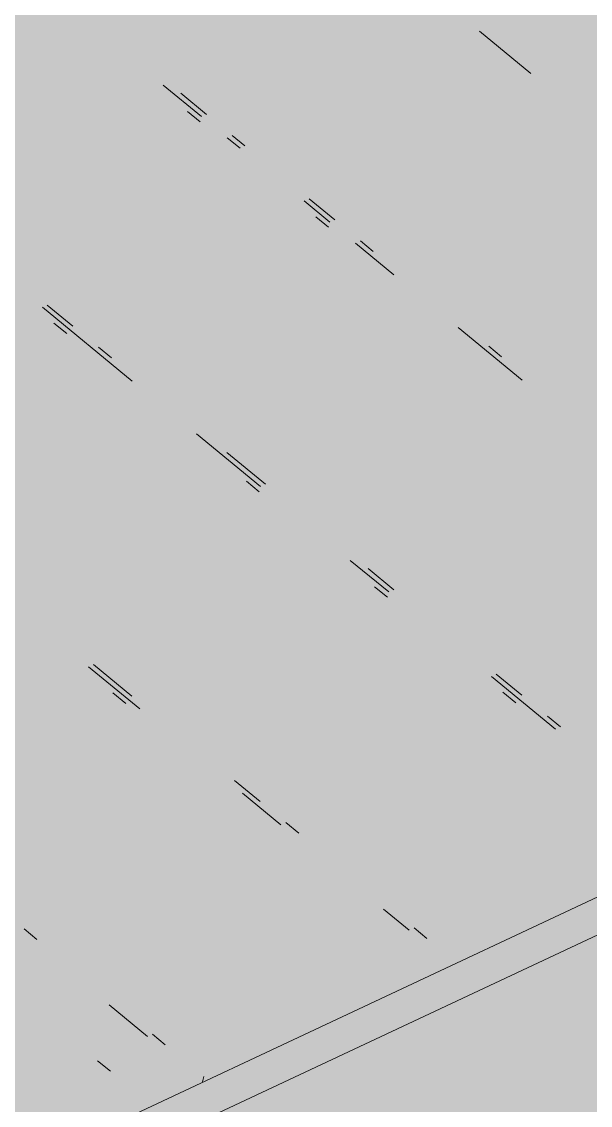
# Model space of a CAD drawing. Header units: millimetres. Extents: x 5 to 1315, y 5 to 292.
# Drawn here: x 1182.932 to 1184.385, y 82.31 to 85.078 of the extents above; entities that cross this region are included whole.
import ezdxf

# ---------------------------------------------------------------- set-up
doc = ezdxf.new("R2010")
doc.units = ezdxf.units.MM
doc.layers.add('EXISTING', color=7, linetype='Continuous')
doc.layers.add('IMAGES', color=7, linetype='Continuous')

# ---------------------------------------------------------------- blocks, each defined once
blk = doc.blocks.new('SHEET_03')
at = {"layer": 'EXISTING', "color": 250, "lineweight": 9}
for p, q in [((284.1018, 85.0533), (284.2329, 84.9456)), ((283.2934, 84.9161), (283.3917, 84.8353)), ((283.4042, 84.8412), (283.3387, 84.895)), ((283.3883, 84.8219), (283.3555, 84.8488)), ((283.4572, 84.7815), (283.49, 84.7545)), ((283.5025, 84.7604), (283.4697, 84.7873)), ((283.6538, 84.6199), (283.7193, 84.566)), ((283.7318, 84.5719), (283.6663, 84.6257)), ((283.7159, 84.5526), (283.6832, 84.5795)), ((283.7849, 84.5121), (283.8831, 84.4313)), ((283.8301, 84.4911), (283.7973, 84.518)), ((282.9853, 84.3483), (283.2147, 84.1598)), ((283.0633, 84.3003), (282.9978, 84.3542)), ((283.0475, 84.2811), (283.0147, 84.308)), ((284.047, 84.2967), (284.2108, 84.162)), ((283.1616, 84.2195), (283.1289, 84.2465)), ((284.1577, 84.2217), (284.125, 84.2487)), ((283.3785, 84.0251), (283.5423, 83.8905)), ((283.5548, 83.8963), (283.4565, 83.9771)), ((283.5389, 83.8771), (283.5062, 83.904)), ((283.7717, 83.7019), (283.8699, 83.6212)), ((283.8824, 83.627), (283.8169, 83.6809)), ((283.8666, 83.6077), (283.8338, 83.6347)), ((282.157, 81.7881), (285.9713, 83.5788)), ((283.3514, 82.2514), (285.9713, 83.4813)), ((283.1032, 83.4304), (283.2342, 83.3227)), ((283.214, 83.3555), (283.1157, 83.4363)), ((284.1321, 83.4057), (284.2959, 83.271)), ((284.2101, 83.3577), (284.1445, 83.4116)), ((283.1981, 83.3362), (283.1653, 83.3632)), ((284.1942, 83.3384), (284.1614, 83.3653)), ((284.3084, 83.2769), (284.2756, 83.3038)), ((283.5416, 83.0862), (283.4761, 83.14)), ((283.4963, 83.1072), (283.5946, 83.0264)), ((283.6399, 83.0054), (283.6071, 83.0323)), ((283.8567, 82.811), (283.9223, 82.7571)), ((282.9714, 82.7339), (282.9386, 82.7608)), ((283.9675, 82.736), (283.9348, 82.763)), ((283.1555, 82.5664), (283.2538, 82.4856)), ((283.299, 82.4645), (283.2663, 82.4915)), ((283.1591, 82.3969), (283.1263, 82.4238)), ((283.3939, 82.3703), (283.3973, 82.3837))]:
    blk.add_line(p, q, dxfattribs=at)
at = {"layer": 'IMAGES', "color": 7}
for points in [[(282.8782, 85.0244), (282.9745, 85.0244), (282.8782, 85.1208), (282.9745, 85.1208)], [(282.9745, 85.0244), (283.1673, 85.0244), (282.9745, 85.1208), (283.1673, 85.1208)], [(283.1673, 85.0244), (283.36, 85.0244), (283.1673, 85.1208), (283.36, 85.1208)], [(283.36, 85.0244), (283.7455, 85.0244), (283.36, 85.1208), (283.7455, 85.1208)], [(283.7455, 85.0244), (283.8418, 85.0244), (283.7455, 85.1208), (283.8418, 85.1208)], [(283.8418, 85.0244), (284.0345, 85.0244), (283.8418, 85.1208), (284.0345, 85.1208)], [(284.0345, 85.0244), (284.3236, 85.0244), (284.0345, 85.1208), (284.3236, 85.1208)], [(284.3236, 85.0244), (284.42, 85.0244), (284.3236, 85.1208), (284.42, 85.1208)], [(282.4927, 84.928), (282.9745, 84.928), (282.4927, 85.0244), (282.9745, 85.0244)], [(282.9745, 84.928), (283.0709, 84.928), (282.9745, 85.0244), (283.0709, 85.0244)], [(283.0709, 84.928), (283.1673, 84.928), (283.0709, 85.0244), (283.1673, 85.0244)], [(283.1673, 84.928), (283.2636, 84.928), (283.1673, 85.0244), (283.2636, 85.0244)], [(283.2636, 84.928), (283.36, 84.928), (283.2636, 85.0244), (283.36, 85.0244)], [(283.36, 84.928), (283.4564, 84.928), (283.36, 85.0244), (283.4564, 85.0244)], [(283.4564, 84.928), (283.9382, 84.928), (283.4564, 85.0244), (283.9382, 85.0244)], [(283.9382, 84.928), (284.0345, 84.928), (283.9382, 85.0244), (284.0345, 85.0244)], [(284.0345, 84.928), (284.1309, 84.928), (284.0345, 85.0244), (284.1309, 85.0244)], [(284.1309, 84.928), (284.2273, 84.928), (284.1309, 85.0244), (284.2273, 85.0244)], [(284.2273, 84.928), (284.42, 84.928), (284.2273, 85.0244), (284.42, 85.0244)], [(282.5891, 84.8316), (283.1673, 84.8316), (282.5891, 84.928), (283.1673, 84.928)], [(283.1673, 84.8316), (283.2636, 84.8316), (283.1673, 84.928), (283.2636, 84.928)], [(283.2636, 84.8316), (283.4564, 84.8316), (283.2636, 84.928), (283.4564, 84.928)], [(283.4564, 84.8316), (284.0345, 84.8316), (283.4564, 84.928), (284.0345, 84.928)], [(284.0345, 84.8316), (284.1309, 84.8316), (284.0345, 84.928), (284.1309, 84.928)], [(284.1309, 84.8316), (284.2273, 84.8316), (284.1309, 84.928), (284.2273, 84.928)], [(284.2273, 84.8316), (284.3236, 84.8316), (284.2273, 84.928), (284.3236, 84.928)], [(284.3236, 84.8316), (284.42, 84.8316), (284.3236, 84.928), (284.42, 84.928)], [(282.6855, 84.7352), (283.1673, 84.7352), (282.6855, 84.8316), (283.1673, 84.8316)], [(283.1673, 84.7352), (283.2636, 84.7352), (283.1673, 84.8316), (283.2636, 84.8316)], [(283.2636, 84.7352), (283.36, 84.7352), (283.2636, 84.8316), (283.36, 84.8316)], [(283.36, 84.7352), (283.5527, 84.7352), (283.36, 84.8316), (283.5527, 84.8316)], [(283.5527, 84.7352), (283.6491, 84.7352), (283.5527, 84.8316), (283.6491, 84.8316)], [(283.6491, 84.7352), (284.1309, 84.7352), (283.6491, 84.8316), (284.1309, 84.8316)], [(284.1309, 84.7352), (284.2273, 84.7352), (284.1309, 84.8316), (284.2273, 84.8316)], [(284.2273, 84.7352), (284.3236, 84.7352), (284.2273, 84.8316), (284.3236, 84.8316)], [(284.3236, 84.7352), (284.42, 84.7352), (284.3236, 84.8316), (284.42, 84.8316)], [(282.8782, 84.6388), (283.36, 84.6388), (282.8782, 84.7352), (283.36, 84.7352)], [(283.36, 84.6388), (283.4564, 84.6388), (283.36, 84.7352), (283.4564, 84.7352)], [(283.4564, 84.6388), (283.5527, 84.6388), (283.4564, 84.7352), (283.5527, 84.7352)], [(283.5527, 84.6388), (283.6491, 84.6388), (283.5527, 84.7352), (283.6491, 84.7352)], [(283.6491, 84.6388), (283.7455, 84.6388), (283.6491, 84.7352), (283.7455, 84.7352)], [(283.7455, 84.6388), (283.8418, 84.6388), (283.7455, 84.7352), (283.8418, 84.7352)], [(283.8418, 84.6388), (284.3236, 84.6388), (283.8418, 84.7352), (284.3236, 84.7352)], [(284.3236, 84.6388), (284.42, 84.6388), (284.3236, 84.7352), (284.42, 84.7352)], [(282.8782, 84.5424), (282.9745, 84.5424), (282.8782, 84.6388), (282.9745, 84.6388)], [(282.9745, 84.5424), (283.4564, 84.5424), (282.9745, 84.6388), (283.4564, 84.6388)], [(283.4564, 84.5424), (283.5527, 84.5424), (283.4564, 84.6388), (283.5527, 84.6388)], [(283.5527, 84.5424), (283.6491, 84.5424), (283.5527, 84.6388), (283.6491, 84.6388)], [(283.6491, 84.5424), (283.8418, 84.5424), (283.6491, 84.6388), (283.8418, 84.6388)], [(283.8418, 84.5424), (283.9382, 84.5424), (283.8418, 84.6388), (283.9382, 84.6388)], [(283.9382, 84.5424), (284.42, 84.5424), (283.9382, 84.6388), (284.42, 84.6388)], [(282.8782, 84.446), (283.0709, 84.446), (282.8782, 84.5424), (283.0709, 84.5424)], [(283.0709, 84.446), (283.5527, 84.446), (283.0709, 84.5424), (283.5527, 84.5424)], [(283.5527, 84.446), (283.6491, 84.446), (283.5527, 84.5424), (283.6491, 84.5424)], [(283.6491, 84.446), (283.7455, 84.446), (283.6491, 84.5424), (283.7455, 84.5424)], [(283.7455, 84.446), (283.9382, 84.446), (283.7455, 84.5424), (283.9382, 84.5424)], [(283.9382, 84.446), (284.0345, 84.446), (283.9382, 84.5424), (284.0345, 84.5424)], [(284.0345, 84.446), (284.1309, 84.446), (284.0345, 84.5424), (284.1309, 84.5424)], [(284.1309, 84.446), (284.5164, 84.446), (284.1309, 84.5424), (284.5164, 84.5424)], [(282.8782, 84.2532), (283.0709, 84.2532), (282.8782, 84.446), (283.0709, 84.446)], [(283.0709, 84.3496), (283.1673, 84.3496), (283.0709, 84.446), (283.1673, 84.446)], [(283.1673, 84.3496), (283.6491, 84.3496), (283.1673, 84.446), (283.6491, 84.446)], [(283.6491, 84.3496), (283.7455, 84.3496), (283.6491, 84.446), (283.7455, 84.446)], [(283.7455, 84.3496), (283.8418, 84.3496), (283.7455, 84.446), (283.8418, 84.446)], [(283.8418, 84.3496), (284.0345, 84.3496), (283.8418, 84.446), (284.0345, 84.446)], [(284.0345, 84.3496), (284.1309, 84.3496), (284.0345, 84.446), (284.1309, 84.446)], [(284.1309, 84.3496), (284.2273, 84.3496), (284.1309, 84.446), (284.2273, 84.446)], [(284.2273, 84.3496), (284.7091, 84.3496), (284.2273, 84.446), (284.7091, 84.446)], [(283.0709, 84.2532), (283.1673, 84.2532), (283.0709, 84.3496), (283.1673, 84.3496)], [(283.1673, 84.2532), (283.2636, 84.2532), (283.1673, 84.3496), (283.2636, 84.3496)], [(283.2636, 84.2532), (283.8418, 84.2532), (283.2636, 84.3496), (283.8418, 84.3496)], [(283.8418, 84.2532), (283.9382, 84.2532), (283.8418, 84.3496), (283.9382, 84.3496)], [(283.9382, 84.2532), (284.1309, 84.2532), (283.9382, 84.3496), (284.1309, 84.3496)], [(284.1309, 84.2532), (284.2273, 84.2532), (284.1309, 84.3496), (284.2273, 84.3496)], [(284.2273, 84.2532), (284.3236, 84.2532), (284.2273, 84.3496), (284.3236, 84.3496)], [(284.3236, 84.2532), (284.8055, 84.2532), (284.3236, 84.3496), (284.8055, 84.3496)], [(282.8782, 84.1568), (283.0709, 84.1568), (282.8782, 84.2532), (283.0709, 84.2532)], [(283.0709, 84.1568), (283.2636, 84.1568), (283.0709, 84.2532), (283.2636, 84.2532)], [(283.2636, 84.1568), (283.36, 84.1568), (283.2636, 84.2532), (283.36, 84.2532)], [(283.36, 84.1568), (283.4564, 84.1568), (283.36, 84.2532), (283.4564, 84.2532)], [(283.4564, 84.1568), (283.9382, 84.1568), (283.4564, 84.2532), (283.9382, 84.2532)], [(283.9382, 84.1568), (284.0345, 84.1568), (283.9382, 84.2532), (284.0345, 84.2532)], [(284.0345, 84.1568), (284.2273, 84.1568), (284.0345, 84.2532), (284.2273, 84.2532)], [(284.2273, 84.1568), (284.3236, 84.1568), (284.2273, 84.2532), (284.3236, 84.2532)], [(284.3236, 84.1568), (284.42, 84.1568), (284.3236, 84.2532), (284.42, 84.2532)], [(282.5891, 84.0604), (282.9745, 84.0604), (282.5891, 84.1568), (282.9745, 84.1568)], [(282.9745, 84.0604), (283.0709, 84.0604), (282.9745, 84.1568), (283.0709, 84.1568)], [(283.0709, 84.0604), (283.1673, 84.0604), (283.0709, 84.1568), (283.1673, 84.1568)], [(283.1673, 84.0604), (283.36, 84.0604), (283.1673, 84.1568), (283.36, 84.1568)], [(283.36, 84.0604), (283.4564, 84.0604), (283.36, 84.1568), (283.4564, 84.1568)], [(283.4564, 84.0604), (283.5527, 84.0604), (283.4564, 84.1568), (283.5527, 84.1568)], [(283.5527, 84.0604), (284.0345, 84.0604), (283.5527, 84.1568), (284.0345, 84.1568)], [(284.0345, 84.0604), (284.1309, 84.0604), (284.0345, 84.1568), (284.1309, 84.1568)], [(284.1309, 84.0604), (284.2273, 84.0604), (284.1309, 84.1568), (284.2273, 84.1568)], [(284.2273, 84.0604), (284.3236, 84.0604), (284.2273, 84.1568), (284.3236, 84.1568)], [(284.3236, 84.0604), (284.42, 84.0604), (284.3236, 84.1568), (284.42, 84.1568)], [(282.6855, 83.964), (283.1673, 83.964), (282.6855, 84.0604), (283.1673, 84.0604)], [(283.1673, 83.964), (283.2636, 83.964), (283.1673, 84.0604), (283.2636, 84.0604)], [(283.2636, 83.964), (283.36, 83.964), (283.2636, 84.0604), (283.36, 84.0604)], [(283.36, 83.964), (283.4564, 83.964), (283.36, 84.0604), (283.4564, 84.0604)], [(283.4564, 83.964), (283.5527, 83.964), (283.4564, 84.0604), (283.5527, 84.0604)], [(283.5527, 83.964), (283.6491, 83.964), (283.5527, 84.0604), (283.6491, 84.0604)], [(283.6491, 83.964), (284.1309, 83.964), (283.6491, 84.0604), (284.1309, 84.0604)], [(284.1309, 83.964), (284.2273, 83.964), (284.1309, 84.0604), (284.2273, 84.0604)], [(284.2273, 83.964), (284.3236, 83.964), (284.2273, 84.0604), (284.3236, 84.0604)], [(284.3236, 83.964), (284.42, 83.964), (284.3236, 84.0604), (284.42, 84.0604)], [(282.7818, 83.8676), (283.2636, 83.8676), (282.7818, 83.964), (283.2636, 83.964)], [(283.2636, 83.8676), (283.36, 83.8676), (283.2636, 83.964), (283.36, 83.964)], [(283.36, 83.8676), (283.4564, 83.8676), (283.36, 83.964), (283.4564, 83.964)], [(283.4564, 83.8676), (283.6491, 83.8676), (283.4564, 83.964), (283.6491, 83.964)], [(283.6491, 83.8676), (283.7455, 83.8676), (283.6491, 83.964), (283.7455, 83.964)], [(283.7455, 83.8676), (284.42, 83.8676), (283.7455, 83.964), (284.42, 83.964)], [(282.8782, 83.7712), (283.36, 83.7712), (282.8782, 83.8676), (283.36, 83.8676)], [(283.36, 83.7712), (283.4564, 83.7712), (283.36, 83.8676), (283.4564, 83.8676)], [(283.4564, 83.7712), (283.5527, 83.7712), (283.4564, 83.8676), (283.5527, 83.8676)], [(283.5527, 83.7712), (283.6491, 83.7712), (283.5527, 83.8676), (283.6491, 83.8676)], [(283.6491, 83.7712), (283.7455, 83.7712), (283.6491, 83.8676), (283.7455, 83.8676)], [(283.7455, 83.7712), (283.8418, 83.7712), (283.7455, 83.8676), (283.8418, 83.8676)], [(283.8418, 83.7712), (283.9382, 83.7712), (283.8418, 83.8676), (283.9382, 83.8676)], [(283.9382, 83.7712), (284.42, 83.7712), (283.9382, 83.8676), (284.42, 83.8676)], [(282.8782, 83.6748), (282.9745, 83.6748), (282.8782, 83.7712), (282.9745, 83.7712)], [(282.9745, 83.6748), (283.4564, 83.6748), (282.9745, 83.7712), (283.4564, 83.7712)], [(283.4564, 83.6748), (283.6491, 83.6748), (283.4564, 83.7712), (283.6491, 83.7712)], [(283.6491, 83.6748), (283.8418, 83.6748), (283.6491, 83.7712), (283.8418, 83.7712)], [(283.8418, 83.6748), (283.9382, 83.6748), (283.8418, 83.7712), (283.9382, 83.7712)], [(283.9382, 83.6748), (284.0345, 83.6748), (283.9382, 83.7712), (284.0345, 83.7712)], [(284.0345, 83.6748), (284.5164, 83.6748), (284.0345, 83.7712), (284.5164, 83.7712)], [(282.7818, 83.5784), (282.9745, 83.5784), (282.7818, 83.6748), (282.9745, 83.6748)], [(282.9745, 83.5784), (283.0709, 83.5784), (282.9745, 83.6748), (283.0709, 83.6748)], [(283.0709, 83.5784), (283.1673, 83.5784), (283.0709, 83.6748), (283.1673, 83.6748)], [(283.1673, 83.5784), (283.6491, 83.5784), (283.1673, 83.6748), (283.6491, 83.6748)], [(283.6491, 83.5784), (283.7455, 83.5784), (283.6491, 83.6748), (283.7455, 83.6748)], [(283.7455, 83.5784), (283.9382, 83.5784), (283.7455, 83.6748), (283.9382, 83.6748)], [(283.9382, 83.5784), (284.0345, 83.5784), (283.9382, 83.6748), (284.0345, 83.6748)], [(284.0345, 83.5784), (284.1309, 83.5784), (284.0345, 83.6748), (284.1309, 83.6748)], [(284.1309, 83.5784), (284.6127, 83.5784), (284.1309, 83.6748), (284.6127, 83.6748)], [(282.8782, 83.482), (282.9745, 83.482), (282.8782, 83.5784), (282.9745, 83.5784)], [(282.9745, 83.482), (283.0709, 83.482), (282.9745, 83.5784), (283.0709, 83.5784)], [(283.0709, 83.482), (283.1673, 83.482), (283.0709, 83.5784), (283.1673, 83.5784)], [(283.1673, 83.482), (283.2636, 83.482), (283.1673, 83.5784), (283.2636, 83.5784)], [(283.2636, 83.482), (283.8418, 83.482), (283.2636, 83.5784), (283.8418, 83.5784)], [(283.8418, 83.482), (283.9382, 83.482), (283.8418, 83.5784), (283.9382, 83.5784)], [(283.9382, 83.482), (284.0345, 83.482), (283.9382, 83.5784), (284.0345, 83.5784)], [(284.0345, 83.482), (284.1309, 83.482), (284.0345, 83.5784), (284.1309, 83.5784)], [(284.1309, 83.482), (284.2273, 83.482), (284.1309, 83.5784), (284.2273, 83.5784)], [(284.2273, 83.482), (284.7091, 83.482), (284.2273, 83.5784), (284.7091, 83.5784)], [(282.8782, 83.3856), (282.9745, 83.3856), (282.8782, 83.482), (282.9745, 83.482)], [(282.9745, 83.3856), (283.0709, 83.3856), (282.9745, 83.482), (283.0709, 83.482)], [(283.0709, 83.3856), (283.1673, 83.3856), (283.0709, 83.482), (283.1673, 83.482)], [(283.1673, 83.3856), (283.2636, 83.3856), (283.1673, 83.482), (283.2636, 83.482)], [(283.2636, 83.3856), (283.36, 83.3856), (283.2636, 83.482), (283.36, 83.482)], [(283.36, 83.3856), (283.9382, 83.3856), (283.36, 83.482), (283.9382, 83.482)], [(283.9382, 83.2892), (284.0345, 83.2892), (283.9382, 83.482), (284.0345, 83.482)], [(284.0345, 83.3856), (284.1309, 83.3856), (284.0345, 83.482), (284.1309, 83.482)], [(284.1309, 83.2892), (284.2273, 83.2892), (284.1309, 83.482), (284.2273, 83.482)], [(284.2273, 83.3856), (284.3236, 83.3856), (284.2273, 83.482), (284.3236, 83.482)], [(284.3236, 83.3856), (284.8055, 83.3856), (284.3236, 83.482), (284.8055, 83.482)], [(282.4927, 83.2892), (282.9745, 83.2892), (282.4927, 83.3856), (282.9745, 83.3856)], [(282.9745, 83.2892), (283.0709, 83.2892), (282.9745, 83.3856), (283.0709, 83.3856)], [(283.0709, 83.2892), (283.1673, 83.2892), (283.0709, 83.3856), (283.1673, 83.3856)], [(283.1673, 83.2892), (283.2636, 83.2892), (283.1673, 83.3856), (283.2636, 83.3856)], [(283.2636, 83.2892), (283.36, 83.2892), (283.2636, 83.3856), (283.36, 83.3856)], [(283.36, 83.2892), (283.4564, 83.2892), (283.36, 83.3856), (283.4564, 83.3856)], [(283.4564, 83.2892), (283.9382, 83.2892), (283.4564, 83.3856), (283.9382, 83.3856)], [(284.0345, 83.2892), (284.1309, 83.2892), (284.0345, 83.3856), (284.1309, 83.3856)], [(284.2273, 83.2892), (284.3236, 83.2892), (284.2273, 83.3856), (284.3236, 83.3856)], [(284.3236, 83.2892), (284.42, 83.2892), (284.3236, 83.3856), (284.42, 83.3856)], [(282.5891, 83.1928), (283.0709, 83.1928), (282.5891, 83.2892), (283.0709, 83.2892)], [(283.0709, 83.1928), (283.1673, 83.1928), (283.0709, 83.2892), (283.1673, 83.2892)], [(283.1673, 83.1928), (283.2636, 83.1928), (283.1673, 83.2892), (283.2636, 83.2892)], [(283.2636, 83.1928), (283.36, 83.1928), (283.2636, 83.2892), (283.36, 83.2892)], [(283.36, 83.1928), (283.4564, 83.1928), (283.36, 83.2892), (283.4564, 83.2892)], [(283.4564, 83.1928), (283.5527, 83.1928), (283.4564, 83.2892), (283.5527, 83.2892)], [(283.5527, 83.1928), (284.0345, 83.1928), (283.5527, 83.2892), (284.0345, 83.2892)], [(284.0345, 83.1928), (284.1309, 83.1928), (284.0345, 83.2892), (284.1309, 83.2892)], [(284.1309, 83.1928), (284.2273, 83.1928), (284.1309, 83.2892), (284.2273, 83.2892)], [(284.2273, 83.1928), (284.42, 83.1928), (284.2273, 83.2892), (284.42, 83.2892)], [(282.6855, 83.0964), (283.1673, 83.0964), (282.6855, 83.1928), (283.1673, 83.1928)], [(283.1673, 83.0964), (283.2636, 83.0964), (283.1673, 83.1928), (283.2636, 83.1928)], [(283.2636, 83.0964), (283.36, 83.0964), (283.2636, 83.1928), (283.36, 83.1928)], [(283.36, 83.0964), (283.5527, 83.0964), (283.36, 83.1928), (283.5527, 83.1928)], [(283.5527, 83.0964), (283.6491, 83.0964), (283.5527, 83.1928), (283.6491, 83.1928)], [(283.6491, 83.0964), (283.7455, 83.0964), (283.6491, 83.1928), (283.7455, 83.1928)], [(283.7455, 83.0964), (284.2273, 83.0964), (283.7455, 83.1928), (284.2273, 83.1928)], [(284.2273, 83.0964), (284.3236, 83.0964), (284.2273, 83.1928), (284.3236, 83.1928)], [(284.3236, 83.0964), (284.42, 83.0964), (284.3236, 83.1928), (284.42, 83.1928)], [(282.7818, 83), (283.36, 83), (282.7818, 83.0964), (283.36, 83.0964)], [(283.36, 83), (283.4564, 83), (283.36, 83.0964), (283.4564, 83.0964)], [(283.4564, 83), (283.6491, 83), (283.4564, 83.0964), (283.6491, 83.0964)], [(283.6491, 83), (283.7455, 83), (283.6491, 83.0964), (283.7455, 83.0964)], [(283.7455, 83), (283.8418, 83), (283.7455, 83.0964), (283.8418, 83.0964)], [(283.8418, 83), (284.3236, 83), (283.8418, 83.0964), (284.3236, 83.0964)], [(284.3236, 83), (284.42, 83), (284.3236, 83.0964), (284.42, 83.0964)], [(282.8782, 82.9036), (282.9745, 82.9036), (282.8782, 83), (282.9745, 83)], [(282.9745, 82.9036), (283.4564, 82.9036), (282.9745, 83), (283.4564, 83)], [(283.4564, 82.9036), (283.5527, 82.9036), (283.4564, 83), (283.5527, 83)], [(283.5527, 82.9036), (283.6491, 82.9036), (283.5527, 83), (283.6491, 83)], [(283.6491, 82.9036), (283.7455, 82.9036), (283.6491, 83), (283.7455, 83)], [(283.7455, 82.9036), (283.8418, 82.9036), (283.7455, 83), (283.8418, 83)], [(283.8418, 82.9036), (283.9382, 82.9036), (283.8418, 83), (283.9382, 83)], [(283.9382, 82.9036), (284.3236, 82.9036), (283.9382, 83), (284.3236, 83)], [(284.3236, 82.9036), (284.42, 82.9036), (284.3236, 83), (284.42, 83)], [(282.8782, 82.8072), (282.9745, 82.8072), (282.8782, 82.9036), (282.9745, 82.9036)], [(282.9745, 82.8072), (283.0709, 82.8072), (282.9745, 82.9036), (283.0709, 82.9036)], [(283.0709, 82.8072), (283.5527, 82.8072), (283.0709, 82.9036), (283.5527, 82.9036)], [(283.5527, 82.8072), (283.6491, 82.8072), (283.5527, 82.9036), (283.6491, 82.9036)], [(283.6491, 82.8072), (283.7455, 82.8072), (283.6491, 82.9036), (283.7455, 82.9036)], [(283.7455, 82.8072), (283.8418, 82.8072), (283.7455, 82.9036), (283.8418, 82.9036)], [(283.8418, 82.8072), (283.9382, 82.8072), (283.8418, 82.9036), (283.9382, 82.9036)], [(283.9382, 82.8072), (284.2273, 82.8072), (283.9382, 82.9036), (284.2273, 82.9036)], [(284.2273, 82.8072), (284.3236, 82.8072), (284.2273, 82.9036), (284.3236, 82.9036)], [(284.3236, 82.8072), (284.42, 82.8072), (284.3236, 82.9036), (284.42, 82.9036)], [(282.8782, 82.7108), (282.9745, 82.7108), (282.8782, 82.8072), (282.9745, 82.8072)], [(282.9745, 82.7108), (283.0709, 82.7108), (282.9745, 82.8072), (283.0709, 82.8072)], [(283.0709, 82.7108), (283.1673, 82.7108), (283.0709, 82.8072), (283.1673, 82.8072)], [(283.1673, 82.7108), (283.6491, 82.7108), (283.1673, 82.8072), (283.6491, 82.8072)], [(283.6491, 82.7108), (283.7455, 82.7108), (283.6491, 82.8072), (283.7455, 82.8072)], [(283.7455, 82.7108), (283.8418, 82.7108), (283.7455, 82.8072), (283.8418, 82.8072)], [(283.8418, 82.7108), (283.9382, 82.7108), (283.8418, 82.8072), (283.9382, 82.8072)], [(283.9382, 82.7108), (284.0345, 82.7108), (283.9382, 82.8072), (284.0345, 82.8072)], [(284.0345, 82.7108), (284.1309, 82.7108), (284.0345, 82.8072), (284.1309, 82.8072)], [(284.1309, 82.7108), (284.2273, 82.7108), (284.1309, 82.8072), (284.2273, 82.8072)], [(284.2273, 82.7108), (284.3236, 82.7108), (284.2273, 82.8072), (284.3236, 82.8072)], [(284.3236, 82.7108), (284.5164, 82.7108), (284.3236, 82.8072), (284.5164, 82.8072)], [(282.8782, 82.6144), (282.9745, 82.6144), (282.8782, 82.7108), (282.9745, 82.7108)], [(282.9745, 82.6144), (283.0709, 82.6144), (282.9745, 82.7108), (283.0709, 82.7108)], [(283.0709, 82.6144), (283.1673, 82.6144), (283.0709, 82.7108), (283.1673, 82.7108)], [(283.1673, 82.6144), (283.2636, 82.6144), (283.1673, 82.7108), (283.2636, 82.7108)], [(283.2636, 82.6144), (283.36, 82.6144), (283.2636, 82.7108), (283.36, 82.7108)], [(283.36, 82.6144), (283.5527, 82.6144), (283.36, 82.7108), (283.5527, 82.7108)], [(283.5527, 82.6144), (283.7455, 82.6144), (283.5527, 82.7108), (283.7455, 82.7108)], [(283.7455, 82.6144), (283.8418, 82.6144), (283.7455, 82.7108), (283.8418, 82.7108)], [(283.8418, 82.518), (283.9382, 82.518), (283.8418, 82.7108), (283.9382, 82.7108)], [(283.9382, 82.6144), (284.0345, 82.6144), (283.9382, 82.7108), (284.0345, 82.7108)], [(284.0345, 82.6144), (284.1309, 82.6144), (284.0345, 82.7108), (284.1309, 82.7108)], [(284.1309, 82.6144), (284.2273, 82.6144), (284.1309, 82.7108), (284.2273, 82.7108)], [(284.2273, 82.6144), (284.3236, 82.6144), (284.2273, 82.7108), (284.3236, 82.7108)], [(284.3236, 82.6144), (284.42, 82.6144), (284.3236, 82.7108), (284.42, 82.7108)], [(282.7818, 82.518), (282.9745, 82.518), (282.7818, 82.6144), (282.9745, 82.6144)], [(282.9745, 82.518), (283.1673, 82.518), (282.9745, 82.6144), (283.1673, 82.6144)], [(283.1673, 82.518), (283.2636, 82.518), (283.1673, 82.6144), (283.2636, 82.6144)], [(283.2636, 82.518), (283.5527, 82.518), (283.2636, 82.6144), (283.5527, 82.6144)], [(283.5527, 82.518), (283.6491, 82.518), (283.5527, 82.6144), (283.6491, 82.6144)], [(283.6491, 82.518), (283.7455, 82.518), (283.6491, 82.6144), (283.7455, 82.6144)], [(283.7455, 82.518), (283.8418, 82.518), (283.7455, 82.6144), (283.8418, 82.6144)], [(283.9382, 82.518), (284.0345, 82.518), (283.9382, 82.6144), (284.0345, 82.6144)], [(284.0345, 82.518), (284.1309, 82.518), (284.0345, 82.6144), (284.1309, 82.6144)], [(284.1309, 82.518), (284.2273, 82.518), (284.1309, 82.6144), (284.2273, 82.6144)], [(284.2273, 82.518), (284.3236, 82.518), (284.2273, 82.6144), (284.3236, 82.6144)], [(284.3236, 82.518), (284.5164, 82.518), (284.3236, 82.6144), (284.5164, 82.6144)], [(282.8782, 82.4216), (282.9745, 82.4216), (282.8782, 82.518), (282.9745, 82.518)], [(282.9745, 82.4216), (283.0709, 82.4216), (282.9745, 82.518), (283.0709, 82.518)], [(283.0709, 82.4216), (283.1673, 82.4216), (283.0709, 82.518), (283.1673, 82.518)], [(283.1673, 82.4216), (283.2636, 82.4216), (283.1673, 82.518), (283.2636, 82.518)], [(283.2636, 82.4216), (283.36, 82.4216), (283.2636, 82.518), (283.36, 82.518)], [(283.36, 82.4216), (283.4564, 82.4216), (283.36, 82.518), (283.4564, 82.518)], [(283.4564, 82.4216), (283.5527, 82.4216), (283.4564, 82.518), (283.5527, 82.518)], [(283.5527, 82.4216), (283.6491, 82.4216), (283.5527, 82.518), (283.6491, 82.518)], [(283.6491, 82.4216), (283.7455, 82.4216), (283.6491, 82.518), (283.7455, 82.518)], [(283.7455, 82.4216), (283.8418, 82.4216), (283.7455, 82.518), (283.8418, 82.518)], [(283.8418, 82.4216), (283.9382, 82.4216), (283.8418, 82.518), (283.9382, 82.518)], [(283.9382, 82.4216), (284.0345, 82.4216), (283.9382, 82.518), (284.0345, 82.518)], [(284.0345, 82.4216), (284.1309, 82.4216), (284.0345, 82.518), (284.1309, 82.518)], [(284.1309, 82.4216), (284.2273, 82.4216), (284.1309, 82.518), (284.2273, 82.518)], [(284.2273, 82.4216), (284.3236, 82.4216), (284.2273, 82.518), (284.3236, 82.518)], [(284.3236, 82.4216), (287.5036, 82.4216), (284.3236, 82.518), (287.5036, 82.518)], [(282.8782, 82.3252), (282.9745, 82.3252), (282.8782, 82.4216), (282.9745, 82.4216)], [(282.9745, 82.3252), (283.0709, 82.3252), (282.9745, 82.4216), (283.0709, 82.4216)], [(283.0709, 82.3252), (283.1673, 82.3252), (283.0709, 82.4216), (283.1673, 82.4216)], [(283.1673, 82.3252), (283.2636, 82.3252), (283.1673, 82.4216), (283.2636, 82.4216)], [(283.2636, 82.3252), (283.4564, 82.3252), (283.2636, 82.4216), (283.4564, 82.4216)], [(283.4564, 82.3252), (283.5527, 82.3252), (283.4564, 82.4216), (283.5527, 82.4216)], [(283.5527, 82.3252), (283.6491, 82.3252), (283.5527, 82.4216), (283.6491, 82.4216)], [(283.6491, 82.3252), (283.8418, 82.3252), (283.6491, 82.4216), (283.8418, 82.4216)], [(283.8418, 82.3252), (283.9382, 82.3252), (283.8418, 82.4216), (283.9382, 82.4216)], [(283.9382, 82.3252), (284.0345, 82.3252), (283.9382, 82.4216), (284.0345, 82.4216)], [(284.0345, 82.3252), (284.1309, 82.3252), (284.0345, 82.4216), (284.1309, 82.4216)], [(284.1309, 82.3252), (284.2273, 82.3252), (284.1309, 82.4216), (284.2273, 82.4216)], [(284.2273, 82.3252), (287.5036, 82.3252), (284.2273, 82.4216), (287.5036, 82.4216)], [(282.8782, 82.2288), (282.9745, 82.2288), (282.8782, 82.3252), (282.9745, 82.3252)], [(282.9745, 82.1324), (283.0709, 82.1324), (282.9745, 82.3252), (283.0709, 82.3252)], [(283.0709, 82.2288), (283.1673, 82.2288), (283.0709, 82.3252), (283.1673, 82.3252)], [(283.1673, 82.2288), (283.2636, 82.2288), (283.1673, 82.3252), (283.2636, 82.3252)], [(283.2636, 82.2288), (283.36, 82.2288), (283.2636, 82.3252), (283.36, 82.3252)], [(283.36, 82.2288), (283.6491, 82.2288), (283.36, 82.3252), (283.6491, 82.3252)], [(283.6491, 82.2288), (283.7455, 82.2288), (283.6491, 82.3252), (283.7455, 82.3252)], [(283.7455, 82.2288), (283.8418, 82.2288), (283.7455, 82.3252), (283.8418, 82.3252)], [(283.8418, 82.2288), (283.9382, 82.2288), (283.8418, 82.3252), (283.9382, 82.3252)], [(283.9382, 82.2288), (284.0345, 82.2288), (283.9382, 82.3252), (284.0345, 82.3252)], [(284.0345, 82.2288), (287.2145, 82.2288), (284.0345, 82.3252), (287.2145, 82.3252)]]:
    blk.add_solid(points, dxfattribs=at)

msp = doc.modelspace()

# ---------------------------------------------------------------- block references
msp.add_blockref('SHEET_03', (900, 0))

doc.saveas('drawing.dxf')
